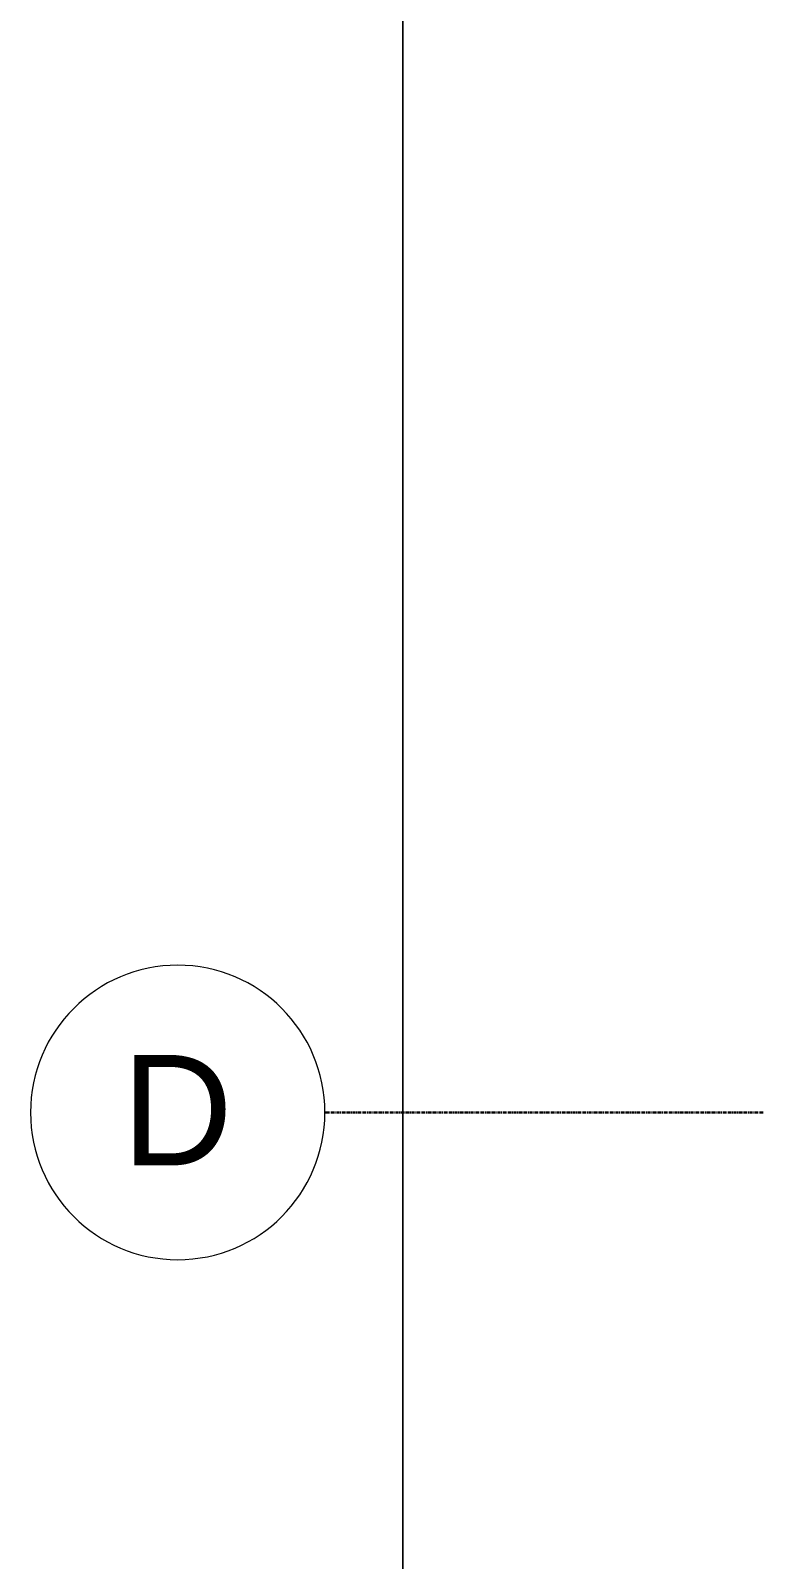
# Model space of a CAD drawing. Header units: inches. Extents: x -4226 to -935, y 9756 to 12395.
# Drawn here: x -4125 to -4006.9, y 10766.3 to 11015.5 of the extents above; entities that cross this region are included whole.
import ezdxf

# ---------------------------------------------------------------- set-up
doc = ezdxf.new("R2010")
doc.units = ezdxf.units.IN
doc.header["$MEASUREMENT"] = 0
doc.linetypes.add('Grid Line 1_2_', pattern=[0.875, 0.5, -0.125, 0.125, -0.125])
for name, color, linetype, lineweight in [('0-1', 7, 'Continuous', 5), ('0-3', 165, 'Continuous', 5), ('C-TOPO', 7, 'Continuous', 9), ('S-GRID-1', 1, 'Grid Line 1_2_', 30), ('S-GRID-IDEN', 1, 'Continuous', 9), ('S-GRID-IDEN-1', 147, 'Continuous', 9)]:
    doc.layers.add(name, color=color, linetype=linetype, lineweight=lineweight)
doc.styles.add('Arial_1', font='arial.ttf', dxfattribs={"height": 18})

# ---------------------------------------------------------------- blocks, each defined once
blk = doc.blocks.new('CTR  - Topography_rvt-1-FLOOR PLAN - ROOF')
at = {"layer": 'C-TOPO'}
for p, q in [((-4064.23, 10787.65), (-4064.23, 11068.52)), ((-4064.23, 11068.52), (-4064.23, 10787.65)), ((-4064.23, 10787.58), (-4064.23, 10787.65)), ((-4064.23, 10787.65), (-4064.23, 10787.58)), ((-4064.23, 10623.63), (-4064.23, 10787.58)), ((-4064.23, 10787.58), (-4064.23, 10623.63))]:
    blk.add_line(p, q, dxfattribs=at)
blk = doc.blocks.new('Grid - Grid Head - Circle-1738874-FLOOR PLAN - ROOF')
at = {"layer": 'S-GRID-IDEN-1'}
for start, end in [(360, 180), (180, 360)]:
    blk.add_arc((0, 0), 0.25, start, end, dxfattribs=at)
blk = doc.blocks.new('CTR - 1st Phase - Structure_rvt-1-FLOOR PLAN - ROOF')
at = {"layer": 'S-GRID-1'}
blk.add_line((-1830.2, 10839.19), (-4076.95, 10839.19), dxfattribs=at)
at = {"layer": '0-3', "xscale": 95.99999999999994, "yscale": 95.99999999999994, "zscale": 95.99999999999994, "rotation": 89.99999999999986}
blk.add_blockref('Grid - Grid Head - Circle-1738874-FLOOR PLAN - ROOF', (-4100.95, 10839.19), dxfattribs=at)
at = {"layer": 'S-GRID-IDEN', "insert": (-4110.11, 10848.57), "char_height": 18, "width": 22.119, "attachment_point": 1, "style": 'Arial_1'}
blk.add_mtext('D', dxfattribs=at)

msp = doc.modelspace()

# ---------------------------------------------------------------- block references
at = {"layer": '0-1'}
for name in ['CTR - 1st Phase - Structure_rvt-1-FLOOR PLAN - ROOF', 'CTR  - Topography_rvt-1-FLOOR PLAN - ROOF']:
    msp.add_blockref(name, (0, 0), dxfattribs=at)

doc.saveas('drawing.dxf')
